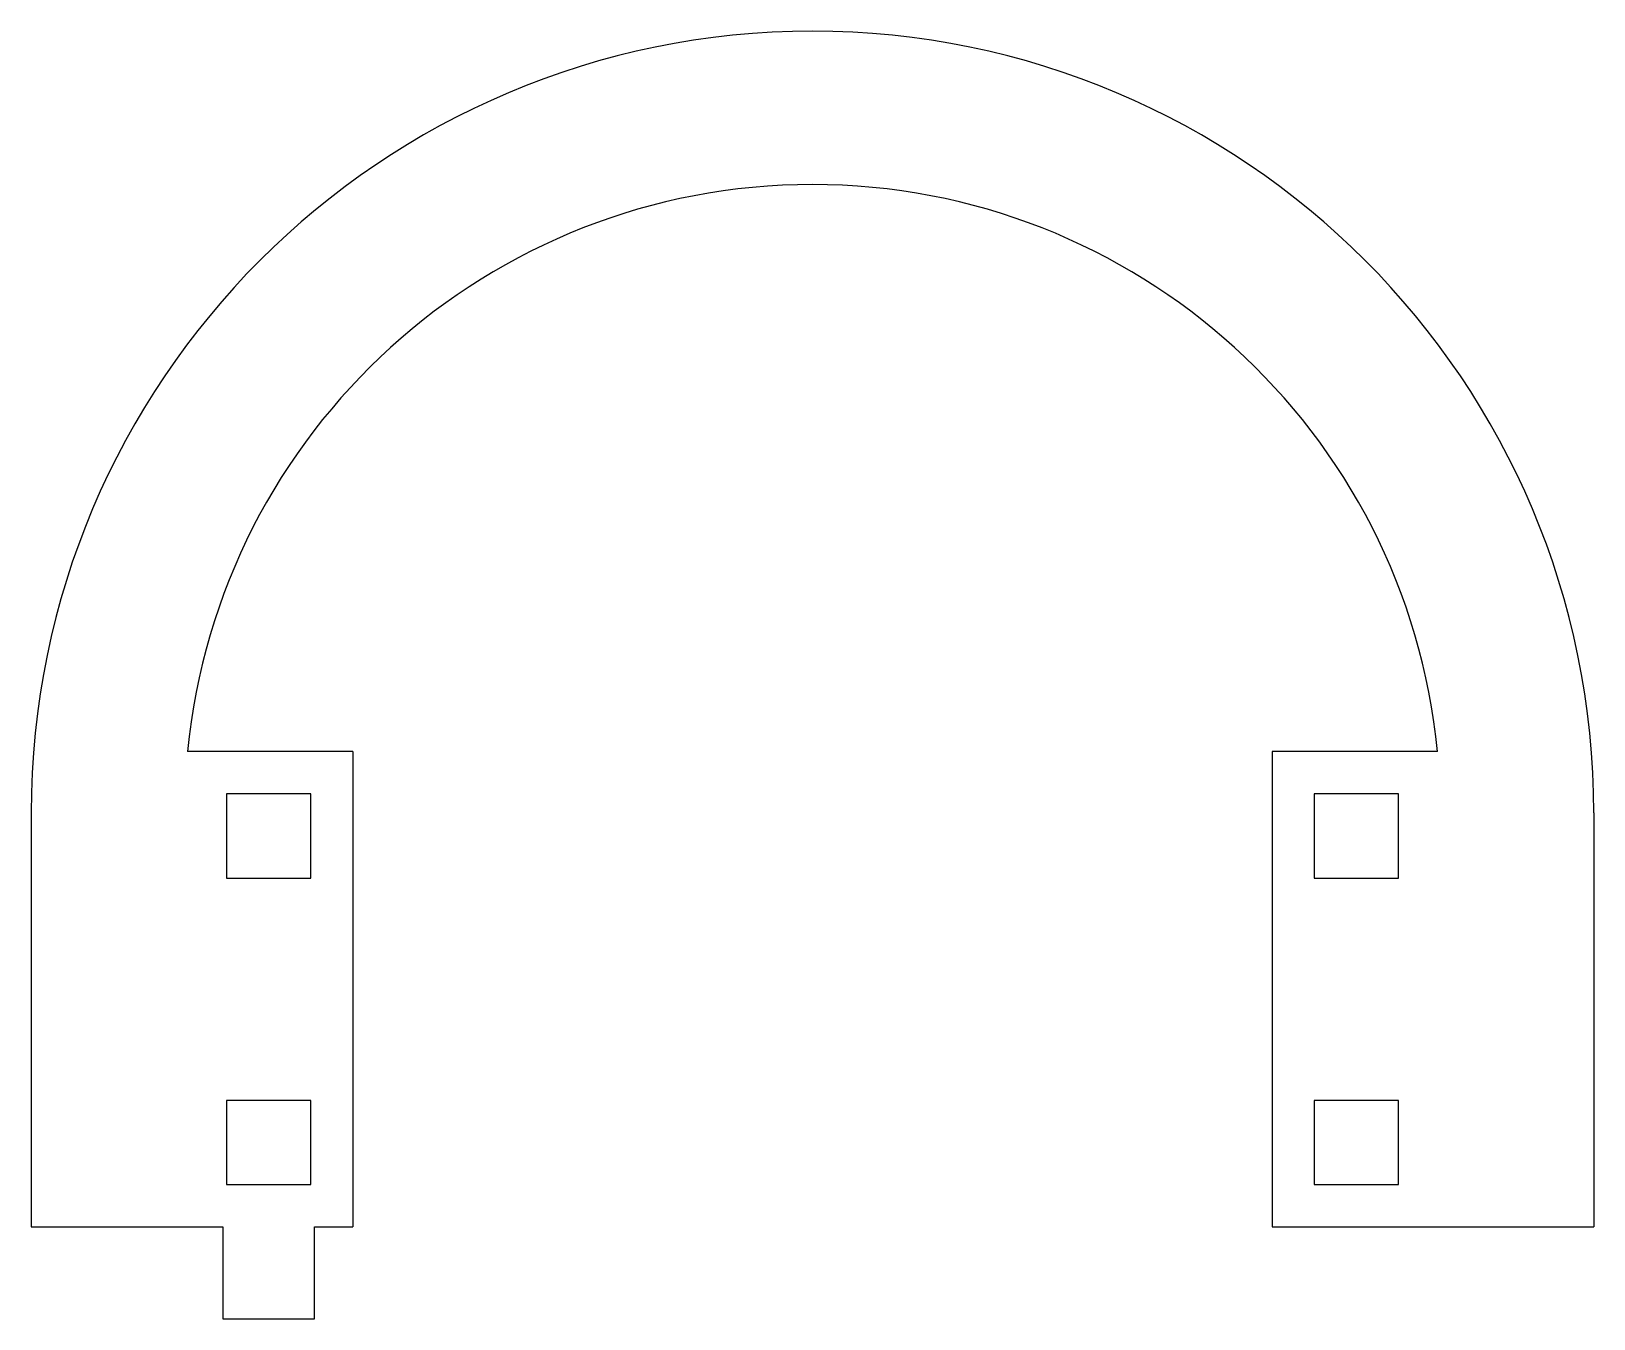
# Model space of a CAD drawing. Header units: millimetres. Extents: x 3179 to 3281, y 1244 to 1328.
import ezdxf

# ---------------------------------------------------------------- set-up
doc = ezdxf.new("R2010")
doc.units = ezdxf.units.MM

msp = doc.modelspace()

# ---------------------------------------------------------------- linework, layer by layer
for p, q in [((3200.5, 1280.78), (3200.5, 1249.78)), ((3260.5, 1280.78), (3260.5, 1249.78)), ((3179.5, 1276.78), (3179.5, 1249.78)), ((3281.5, 1276.78), (3281.5, 1249.78)), ((3179.5, 1249.78), (3192, 1249.78)), ((3271.5, 1249.78), (3281.5, 1249.78))]:
    msp.add_line(p, q)
for points in [[(3200.5, 1280.78), (3189.69, 1280.78)], [(3271.3, 1280.78), (3260.5, 1280.78)], [(3192, 1249.78), (3192, 1243.78), (3198, 1243.78), (3198, 1249.78)], [(3198, 1249.78), (3200.5, 1249.78)], [(3260.5, 1249.78), (3271.5, 1249.78)]]:
    msp.add_lwpolyline(points)
for points in [[(3197.75, 1278.03), (3192.25, 1278.03), (3192.25, 1272.53), (3197.75, 1272.53)], [(3268.75, 1278.03), (3263.25, 1278.03), (3263.25, 1272.53), (3268.75, 1272.53)], [(3197.75, 1258.03), (3192.25, 1258.03), (3192.25, 1252.53), (3197.75, 1252.53)], [(3268.75, 1258.03), (3263.25, 1258.03), (3263.25, 1252.53), (3268.75, 1252.53)]]:
    msp.add_lwpolyline(points, close=True)
for radius, start, end in [(51, 0, 180), (41, 5.5987, 174.4013)]:
    msp.add_arc((3230.5, 1276.78), radius, start, end)

doc.saveas('drawing.dxf')
